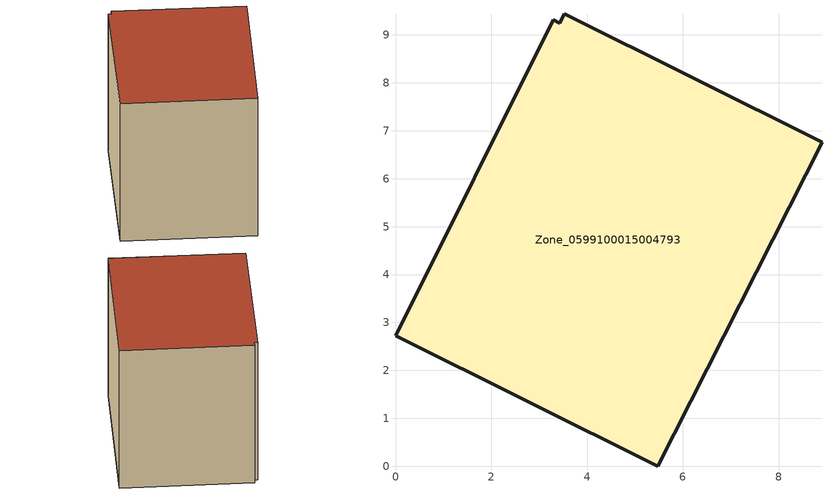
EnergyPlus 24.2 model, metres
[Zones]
Zone_0599100015004793
 floor ground (C_G): 0,2.72 3.29,9.31 3.42,9.25 3.52,9.44 8.9,6.76 5.47,0 z1.06
 wall outside (C_F): 0,2.72 5.47,0 8.9,6.76 3.52,9.44 3.42,9.25 3.29,9.31 0,2.72 z1.06:8.29
 roof outside (C_R): 3.29,9.31 0,2.72 5.47,0 8.9,6.76 3.52,9.44 3.42,9.25 z8.29
[BUILDING]
Pand.0599100015004793: North Axis=0; Terrain=City; Loads Convergence Tolerance Value=0.04; Temperature Convergence Tolerance Value=0.4; Solar Distribution=FullExterior; Maximum Number of Warmup Days=25; Minimum Number of Warmup Days=1
[Site:Location]
Rotterdam.The.Hague.AP_ZH_NLD Design_Conditions: Latitude=51.96; Longitude=4.45; Time Zone=1; Elevation=-4.5
[SITE:GROUNDTEMPERATURE:BUILDINGSURFACE]
18, 18, 18, 18, 18, 18, 18, 18, 18, 18, 18, 18
[MATERIAL] Thermal Absorptance=0.9; Solar Absorptance=0.7; Visible Absorptance=0.7
Name | Roughness | Thickness | Conductivity | Density | Specific Heat
G.TI.1946-1964 | MediumSmooth | 0.15 | 1 | 540 | 1210
F.TI.1946-1964 | Rough | 0.3 | 0.857143 | 1920 | 840
R.TI.1946-1964 | MediumRough | 0.2 | 0.277778 | 1500 | 1000
[CONSTRUCTION]
C_G: G.TI.1946-1964
C_F: F.TI.1946-1964
C_R: R.TI.1946-1964
[ZONE]
Zone_0599100015004793: Type=1; Multiplier=1; Ceiling Height=Autocalculate; Volume=Autocalculate; Floor Area=autocalculate; Part of Total Floor Area=Yes
[ZONEINFILTRATION:DESIGNFLOWRATE]
Infil_Zone_0599100015004793: Zone or ZoneList or Space or SpaceList=Zone_0599100015004793; Schedule=AlwaysOn; Design Flow Rate Calculation Method=Flow/Area; Flow Rate per Floor Area=0.003; Constant Term Coefficient=1; Temperature Term Coefficient=0; Velocity Term Coefficient=0; Velocity Squared Term Coefficient=0
[HVACTEMPLATE:ZONE:IDEALLOADSAIRSYSTEM]
Zone_0599100015004793: Maximum Heating Supply Air Temperature=50; Minimum Cooling Supply Air Temperature=13; Maximum Heating Supply Air Humidity Ratio=0.0156; Minimum Cooling Supply Air Humidity Ratio=0.0077; Heating Limit=NoLimit; Cooling Limit=NoLimit; Dehumidification Control Type=ConstantSensibleHeatRatio; Cooling Sensible Heat Ratio=0.7; Dehumidification Setpoint=60; Humidification Control Type=None; Humidification Setpoint=30; Outdoor Air Method=None; Outdoor Air Flow Rate per Person=0.00944; Outdoor Air Flow Rate per Zone Floor Area=0; Outdoor Air Flow Rate per Zone=0; Demand Controlled Ventilation Type=None; Outdoor Air Economizer Type=NoEconomizer; Heat Recovery Type=None; Sensible Heat Recovery Effectiveness=0.7; Latent Heat Recovery Effectiveness=0.65
[ZONECONTROL:THERMOSTAT]
ThermostatControl_Zone_0599100015004793: Zone or ZoneList=Zone_0599100015004793; Control Type Schedule=DualSetpointControlType; Control 1=Thermostat_Zone_0599100015004793; Temperature Difference Between Cutout And Setpoint=0
[THERMOSTATSETPOINT:DUALSETPOINT]
Thermostat_Zone_0599100015004793: Heating Setpoint Temperature Schedule=HeatingSetpoint_Zone_0599100015004793; Cooling Setpoint Temperature Schedule=CoolingSetpoint_Zone_0599100015004793
[SCHEDULE:COMPACT]
HeatingSetpoint_Zone_0599100015004793: Through: 12/31, For: AllDays, Until: 24:00, 21
CoolingSetpoint_Zone_0599100015004793: Through: 12/31, For: AllDays, Until: 24:00, 24
DualSetpointControlType: Through: 12/31, For: AllDays, Until: 24:00, 4
AlwaysOn: Through: 12/31, For: AllDays, Until: 24:00, 1
